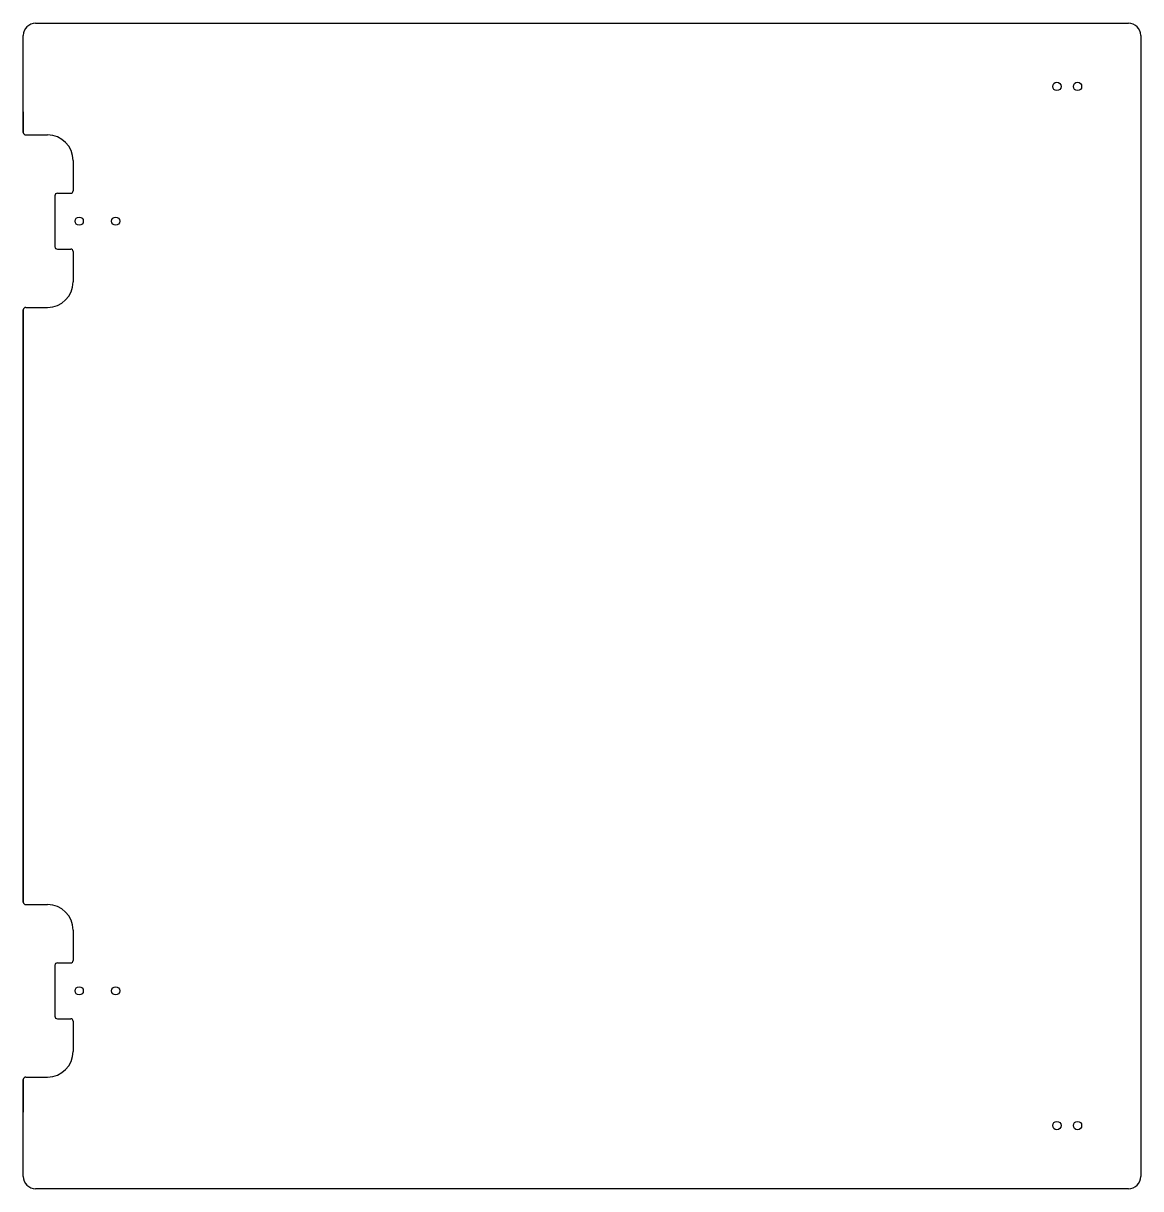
# Model space of a CAD drawing. Header units: millimetres. Extents: x -548 to -88, y -281 to 199.
import ezdxf

# ---------------------------------------------------------------- set-up
doc = ezdxf.new("R2010")
doc.units = ezdxf.units.MM
doc.layers.get('0').update_dxf_attribs({"linetype": 'CONTINUOUS'})

msp = doc.modelspace()

# ---------------------------------------------------------------- linework, layer by layer
for p, q in [((-543.34, 199.5), (-93.34, 199.5)), ((-548.34, 154.49), (-548.34, 194.5)), ((-88.34, 194.5), (-88.34, -275.5)), ((-548.34, 154.49), (-548.34, 189.5)), ((-548.34, 163), (-548.34, 154.5)), ((-547.34, 153.5), (-538.34, 153.5)), ((-527.84, 143), (-527.84, 130.5)), ((-535.34, 128.5), (-535.34, 107.5)), ((-534.34, 129.5), (-528.84, 129.5)), ((-534.34, 106.5), (-528.84, 106.5)), ((-527.84, 105.5), (-527.84, 93)), ((-547.34, 82.5), (-538.34, 82.5)), ((-548.34, 81.5), (-548.34, 68)), ((-548.34, -154), (-548.34, -162.5)), ((-547.34, -163.5), (-538.34, -163.5)), ((-527.84, -174), (-527.84, -186.5)), ((-535.34, -188.5), (-535.34, -209.5)), ((-534.34, -187.5), (-528.84, -187.5)), ((-534.34, -210.5), (-528.84, -210.5)), ((-527.84, -211.5), (-527.84, -224)), ((-547.34, -234.5), (-538.34, -234.5)), ((-548.34, -270.5), (-548.34, -235.49)), ((-548.34, -275.5), (-548.34, -235.49)), ((-548.34, -235.5), (-548.34, -249)), ((-93.34, -280.5), (-543.34, -280.5))]:
    msp.add_line(p, q)
msp.add_lwpolyline([(-548.34, -162.51), (-548.34, 81.51)], close=True)
for centre in [(-122.84, 173.5), (-114.34, 173.5), (-525.34, 118), (-510.34, 118), (-525.34, -199), (-510.34, -199), (-122.84, -254.5), (-114.34, -254.5)]:
    msp.add_circle(centre, 1.7)
for centre, radius, start, end in [((-543.34, 194.5), 5, 90, 180), ((-93.34, 194.5), 5, 0, 90), ((-547.34, 154.5), 1, 180, 270), ((-538.34, 143), 10.5, 0, 90), ((-528.84, 130.5), 1, -90, 0), ((-534.34, 128.5), 1, 90, 180), ((-534.34, 107.5), 1, 180, 270), ((-528.84, 105.5), 1, 0, 90), ((-538.34, 93), 10.5, -90, 0), ((-547.34, 81.5), 1, 90, 180), ((-547.34, -162.5), 1, 180, 270), ((-538.34, -174), 10.5, 0, 90), ((-528.84, -186.5), 1, -90, 0), ((-534.34, -188.5), 1, 90, 180), ((-534.34, -209.5), 1, 180, 270), ((-528.84, -211.5), 1, 0, 90), ((-538.34, -224), 10.5, -90, 0), ((-547.34, -235.5), 1, 90, 180), ((-543.34, -275.5), 5, 180, 270), ((-93.34, -275.5), 5, -90, 0)]:
    msp.add_arc(centre, radius, start, end)

doc.saveas('drawing.dxf')
